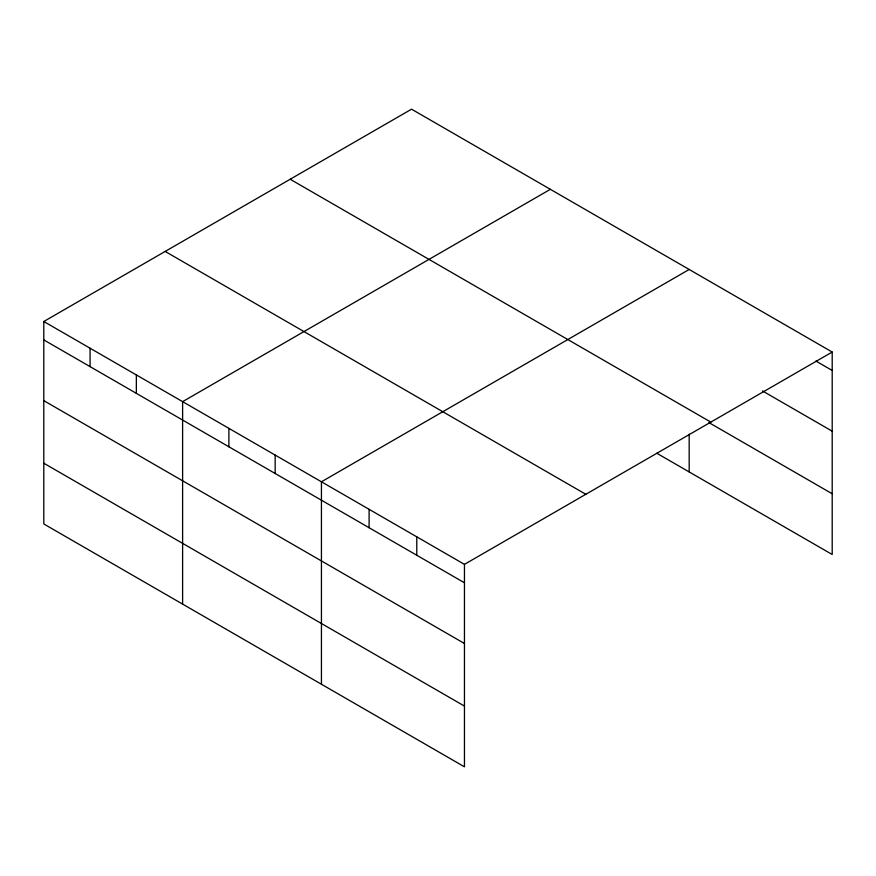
<?xml version="1.0" encoding="UTF-8"?>
<svg xmlns="http://www.w3.org/2000/svg" width="876" height="876" viewBox="0 0 876 876"><rect width="100%" height="100%" fill="white"/><g stroke="black" fill="none" stroke-linecap="round" stroke-linejoin="round"><path stroke-width="1.31" d="M43.8 321.503L464.455 564.363L464.455 766.818L43.8 523.957L43.8 321.503L411.545 109.182L832.2 352.043L832.2 554.497L656.781 453.231M550.358 189.326L182.613 401.646L182.613 604.101M689.182 269.479L321.437 481.789L321.437 684.244M464.455 564.363L832.2 352.043M815.917 361.065L832.2 370.46M762.438 390.915L832.2 431.189M290.186 179.251L710.841 422.112M708.947 422.604L832.2 493.768M165.159 251.434L585.814 494.294M43.8 339.91L464.455 582.781M43.8 400.65L464.455 643.51M43.8 463.218L464.455 706.078M689.182 434.135L689.182 471.923M416.779 536.835L416.779 555.253M369.103 509.317L369.103 527.724M275.163 455.071L275.163 473.489M228.888 428.364L228.888 446.771M136.349 374.928L136.349 393.346M90.075 348.21L90.075 366.628"/></g></svg>
